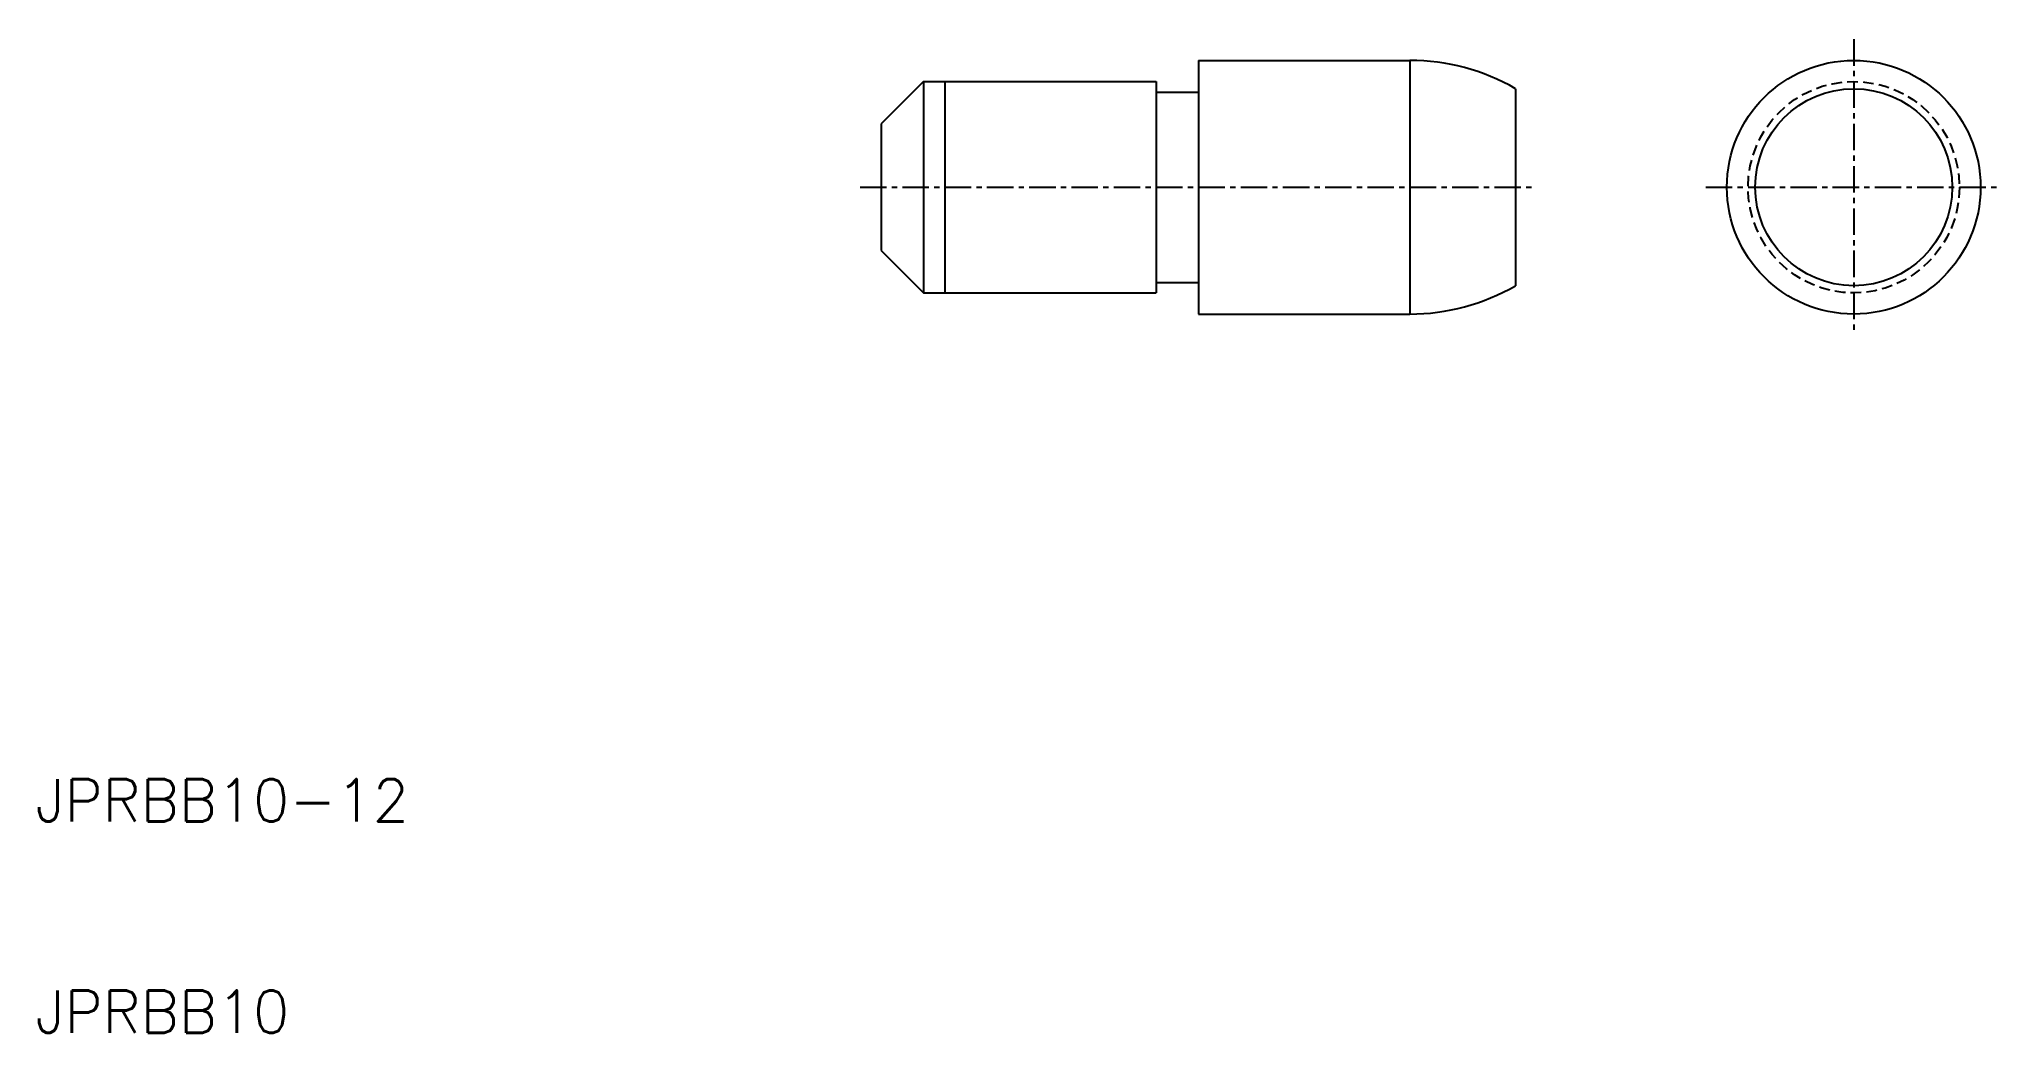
# Model space of a CAD drawing. Extents: x 10.2 to 103, y 10 to 57.
import ezdxf

# ---------------------------------------------------------------- set-up
doc = ezdxf.new("R2010")
doc.units = 0
doc.linetypes.add('CENTER', pattern=[2, 1.25, -0.25, 0.25, -0.25])
doc.linetypes.add('DASHED', pattern=[0.75, 0.5, -0.25])
doc.layers.get('0').update_dxf_attribs({"linetype": 'CONTINUOUS'})
doc.layers.add('CENTER', color=1, linetype='CENTER')
doc.styles.get("Standard").update_dxf_attribs({"font": 'txt.shx'})

# ---------------------------------------------------------------- blocks, each defined once
blk = doc.blocks.new('A$C01923577')
at = {"linetype": 'CONTINUOUS'}
blk.add_line((-2, 5), (-2, -5), dxfattribs=at)
for p, q in [((-2, 4.5), (0, 4.5)), ((-2, -4.5), (0, -4.5))]:
    blk.add_line(p, q)

msp = doc.modelspace()

# ---------------------------------------------------------------- linework, layer by layer
at = {"color": 7, "linetype": 'CONTINUOUS'}
for p, q in [((65, 56), (75, 56)), ((65, 56), (65, 44)), ((75, 56), (75, 44)), ((52, 55), (50, 53)), ((52, 55), (63, 55)), ((52, 55), (52, 45)), ((53, 55), (53, 45)), ((80, 54.66), (80, 45.34)), ((50, 53), (50, 47)), ((50, 47), (52, 45)), ((52, 45), (63, 45)), ((65, 44), (75, 44))]:
    msp.add_line(p, q, dxfattribs=at)
for radius in [6, 4.66]:
    msp.add_circle((96, 50), radius, dxfattribs=at)
at = {"color": 3, "linetype": 'DASHED'}
msp.add_circle((96, 50), 5, dxfattribs=at)
at = {"color": 7, "linetype": 'CONTINUOUS'}
for centre, start, end in [((75, 46), 60, 90), ((75, 54), 270, 300)]:
    msp.add_arc(centre, 10, start, end, dxfattribs=at)
at = {"layer": 'CENTER', "color": 1, "linetype": 'CENTER'}
for p, q in [((96, 57), (96, 43)), ((49, 50), (81, 50)), ((89, 50), (103, 50))]:
    msp.add_line(p, q, dxfattribs=at)

# ---------------------------------------------------------------- block references
at = {"color": 7, "linetype": 'CONTINUOUS'}
msp.add_blockref('A$C01923577', (65, 50), dxfattribs=at)

# ---------------------------------------------------------------- texts
for s, p in [('JPRBB10-12', (10, 20)), ('JPRBB10', (10, 10))]:
    msp.add_text(s, height=2, dxfattribs=at).set_placement(p)

doc.saveas('drawing.dxf')
